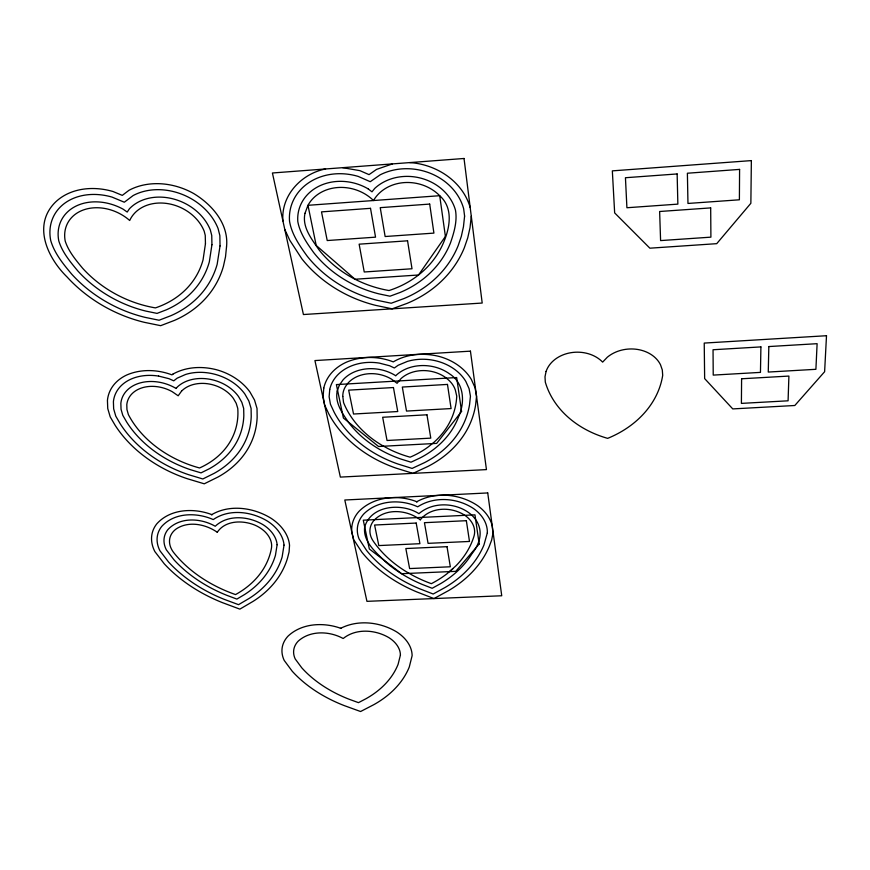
<?xml version="1.0" encoding="UTF-8"?>
<svg xmlns="http://www.w3.org/2000/svg" width="870" height="870" viewBox="0 0 870 870"><rect width="100%" height="100%" fill="white"/><g stroke="black" fill="none" stroke-linecap="round" stroke-linejoin="round"><path stroke-width="1.3" d="M282.935 221.002C280.782 195.532 301.39 173.663 325.576 168.965M471.29 216.217L470.017 227.712L467.734 237.869L464.373 247.656A126.074 108.706 17.2 0 1 407.106 303.369L392.185 308.828L375.764 305.392A126.03 110.185 13 0 1 301.857 258.825L289.83 240.359L284.794 229.484M449.583 571.612L452.813 568.806M211.464 514.79C229.691 503.969 253.703 507.525 271.168 518.346A46.762 33.288 12.8 0 1 289.536 545.381L289.079 551.993L287.481 558.268A138.036 97.255 15.9 0 1 253.126 601.344L239.859 609.13L222.394 602.627A137.841 100.18 12.3 0 1 164.278 563.814L154.871 551.591A46.773 32.919 14.2 0 1 156.774 523.87C170.379 508.613 194.162 507.775 212.182 514.746M416.458 501.903C435.174 491.343 459.784 493.736 477.434 505.524A47.154 34.8 5.5 0 1 492.202 525.708L492.964 533.234L491.67 540.009L489.255 546.447A138.319 102.377 9.2 0 1 448.583 590.589L433.989 598.571L416.839 591.926A139.331 104.596 4.2 0 1 361.887 552.211L353.72 539.683L351.85 532.288A47.023 34.517 7.4 0 1 359.082 511.266C373.98 496.357 398.253 494.28 417.198 501.87M340.442 628.444C357.907 619.353 380.038 621.909 396.633 631.892A43.609 29.656 7.5 0 1 412.119 655.697L409.281 666.996A127.988 87 10.1 0 1 373.719 704.722L360.582 711.519L344.487 705.69A128.564 88.936 6.7 0 1 292.222 671.227L284.218 660.428A43.522 29.406 8.8 0 1 288.057 636.111C301.988 622.974 323.868 622.093 341.116 628.423M392.435 163.908L376.569 169.389L369.032 174.631L359.908 170.65L342.66 167.671M409.716 162.592C436.316 164.234 462.59 181.199 470.202 207.56M158.547 376.058L168.954 378.678L173.75 380.842L177.121 378.189L185.658 374.437A45.142 34.202 17 0 1 215.118 374.339A45.218 34.256 17 0 1 244.883 394.045L248.874 401.059L251.093 408.443L251.223 416.436A113.263 84.499 19.4 0 1 214.172 473.334L202.819 478.968L188.551 474.672A112.926 86.326 17 0 1 120.245 423.831L115.786 416.164L113.655 408.856L113.404 401.712A45.305 33.799 18.6 0 1 158.536 376.079M368.162 188.888L371.99 191.824L374.731 188.409A47.339 41.107 11.9 0 1 421.232 178.263A47.339 41.107 11.9 0 1 455.488 210.246C457.402 221.35 454.02 232.616 450.421 243.045A110.903 95.602 17.2 0 1 400.124 292.461L389.999 296.202L378.852 293.853A110.871 96.907 13 0 1 313.624 252.507C306.903 243.111 299.878 233.117 297.801 221.556A47.328 40.488 16.6 0 1 319.932 185.734A47.328 40.488 16.6 0 1 368.173 188.877M739.587 169.4L739.391 199.795L687.963 203.45L687.387 173.228L739.587 169.4M741.599 378.776L741.403 403.386L788.079 400.809L788.905 376.068L741.599 378.776M751.365 160.602L750.864 203.286L716.728 243.665L649.879 248.189L614.655 212.9L612.339 170.868L751.365 160.602M760.913 346.902L760.456 372.382L713.226 375.101L713.041 349.751L760.913 346.902M768.83 346.554L768.264 372.055L815.897 369.304L817.115 343.683L768.83 346.554M364.65 527.046C362.823 542.206 376.656 552.874 386.258 562.477A126.433 94.884 4.2 0 0 422.341 584.466L432.162 588.283L440.503 583.694A125.508 92.873 9.2 0 0 471.866 553.864C500.805 517.422 446.647 490.082 418.916 513.659C401.983 502.719 371.109 504.959 364.65 527.046M826.5 335.722L824.619 371.718L794.81 405.496L732.757 408.911L704.646 378.602L704.232 343.074L826.5 335.722M277.117 544.729L275.453 555.278A125.258 88.229 15.9 0 1 244.459 594.591L236.879 599.082L226.863 595.341A125.084 90.882 12.2 0 1 174.043 559.867L166.344 549.84A34.169 24.045 14.2 0 1 167.867 529.623C179.851 516.704 200.959 518.031 215.227 526.252C228.157 514.039 249.353 516.193 263.621 525.056A34.158 24.316 12.8 0 1 277.117 544.729M284.022 545.098L282.141 556.941A132.349 93.242 15.9 0 1 249.277 598.353L238.543 604.672L224.373 599.397A132.164 96.048 12.3 0 1 168.606 562.063L159.971 550.808A41.173 28.971 14.2 0 1 161.711 526.437C174.5 512.299 196.837 512.278 213.248 519.575C229.354 508.439 251.8 511.44 267.808 521.337A41.162 29.297 12.8 0 1 284.022 545.098M305 213.291C301.879 227.092 311.667 239 318.877 249.679A104.139 91.002 13 0 0 389.031 290.536A104.172 89.784 17.2 0 0 444.2 240.99C450.203 226.254 453.053 207.571 439.709 195.707L307.969 205.309L305 213.291M323.781 388.096L323.107 396.405L324.608 404.931L328.599 413.478A119.299 95.624 6.9 0 0 395.959 468.093L412.989 473.378L427.899 466.44A118.929 94.145 11 0 0 475.575 405.192L476.542 396.263L475.009 387.639L471.366 379.472A51.384 40.846 7.5 0 0 439.404 356.504C424.071 352.578 407.04 353.709 393.273 361.876C378.417 356.047 361.354 355.928 346.564 362.105A51.276 40.444 10.1 0 0 323.781 388.096M329.752 389.401L329.132 396.72L330.437 404.202L334.069 412.054A113.176 90.698 6.9 0 0 397.992 464.036L412.108 468.419L424.462 462.655A112.817 89.305 11 0 0 469.582 404.409L470.442 396.22L469.082 388.662L465.852 381.473A45.294 36.007 7.5 0 0 437.697 361.3A45.207 35.942 7.5 0 0 407.388 361.409L398.145 365.269L394.349 367.988L389.684 365.781L379.32 363.094A45.109 35.583 10.1 0 0 349.881 366.564A45.197 35.648 10.1 0 0 329.752 389.401M337.212 391.032C334.689 402.984 342.508 413.554 348.903 422.842A105.531 84.553 6.9 0 0 400.548 458.936L411.01 462.198L420.156 457.914A105.194 83.259 11 0 0 458.599 416.752C465.222 402.136 464.167 382.963 449.366 373.741A37.682 29.961 7.5 0 0 396.361 375.101L395.741 375.851L394.871 375.198A37.606 29.656 10.1 0 0 342.932 380.005L339.322 385.247L337.212 391.032M205.45 243.741L203.058 259.815A105.553 83.335 27.1 0 1 155.436 307.893A105.096 84.803 25.7 0 1 82.53 268.145C75.733 259.923 68.523 251.365 65.206 241.066A41.118 32.288 26.4 0 1 84.618 209.54A41.118 32.288 26.4 0 1 129.695 220.491A40.923 32.94 24.7 0 1 166.953 203.482A40.923 32.94 24.7 0 1 204.167 231.148L205.255 235.357L205.45 243.741M342.802 396.459L343.563 402.582A99.408 79.648 6.9 0 0 381.506 445.027L388.248 448.735A99.408 79.648 6.9 0 0 410.118 457.185A99.093 78.42 11 0 0 428.692 446.582L434.043 442.21A99.093 78.42 11 0 0 456.739 396.122L455.325 389.978A28.601 22.75 7.3 0 0 446.288 378.156L445.418 377.406A31.592 25.11 7.5 0 0 401.081 378.537L397.057 383.3L391.456 379.103A31.516 24.86 10.1 0 0 347.989 383.115L347.424 383.942A28.525 22.5 10.2 0 0 342.791 396.459M211.932 244.731L209.333 261.816A112.382 88.74 27.1 0 1 166.442 309.774L157.057 313.396L145.953 311.112A111.893 90.295 25.7 0 1 77.767 270.885C70.209 261.805 62.259 252.3 58.768 240.827A47.915 37.638 26.4 0 1 76.005 206.103A47.915 37.638 26.4 0 1 123.148 209.191L127.205 212.052L129.456 208.735A47.687 38.389 24.7 0 1 173.326 198.936A47.687 38.389 24.7 0 1 210.344 229.995L211.747 235.487L211.932 244.731M220.034 245.96L217.163 264.306A120.919 95.482 27.1 0 1 170.933 315.679L159.069 320.236L145.051 317.354A120.386 97.157 25.7 0 1 71.829 274.289C63.314 264.154 54.484 253.453 50.721 240.522A56.43 44.316 26.4 0 1 112.023 197.088L124.312 202.221L133.153 195.543A56.148 45.207 24.7 0 1 218.087 228.549L219.871 235.661L220.034 245.96M226.515 246.939L225.515 256.802L223.416 266.296A127.749 100.898 27.2 0 1 174.5 320.377L160.678 325.674L144.333 322.324A127.194 102.66 25.7 0 1 67.099 277.008C48.176 258.499 32.832 226.983 53.712 203.928A63.238 49.666 26.4 0 1 112.98 191.498L122.289 195.38L128.977 190.302A62.923 50.667 24.7 0 1 193.651 193.51C212.073 204.57 229.06 224.079 226.515 246.939M464.602 216.086L463.46 226.7L461.339 236.325L458.175 245.612A119.331 102.877 17.2 0 1 404.017 298.54L391.217 303.238L377.134 300.28A119.288 104.28 13 0 1 307.077 256.019C299.487 245.525 291.711 234.269 289.536 221.252A55.734 47.676 16.6 0 1 358.212 176.414L370.25 181.7L380.212 174.794A55.734 48.416 11.9 0 1 463.656 208.756L464.602 216.086M400.417 655.056L398.101 664.299A116.145 78.92 10.1 0 1 365.976 698.73L358.473 702.645L349.251 699.295A116.667 80.682 6.7 0 1 301.76 667.801L295.213 658.949A31.798 21.478 8.8 0 1 298.138 641.212C310.22 630.195 329.502 630.978 343.182 638.515C355.993 628.14 375.383 629.575 389.02 637.721A31.853 21.663 7.5 0 1 400.417 655.056M487.32 532.94L483.916 545.088A132.621 98.147 9.2 0 1 444.994 587.533L433.184 594.014L419.275 588.62A133.599 100.278 4.2 0 1 366.553 550.416L359.06 538.889A41.39 30.374 7.4 0 1 363.845 513.887C377.754 500.119 400.526 498.847 417.698 506.818C434.358 495.976 457.348 497.781 473.595 508.591A41.51 30.624 5.5 0 1 487.32 532.94M546.066 371.501L545.001 376.775L545.305 382.082A102.29 82.432 -5 0 0 607.651 438.36A101.05 81.867 -0.3 0 0 662.701 375.296L662.298 369.946L660.515 364.791A32.451 26.013 -4 0 0 607.336 357.2L602.638 362.116A32.19 25.904 -1 0 0 570.872 352.709A32.19 25.904 -1 0 0 546.066 371.501M445.407 236.455L418.524 274.996L355.058 279.237L316.201 245.449L307.969 205.309A40.618 34.735 16.6 0 1 373.502 200.535A40.618 35.278 11.9 0 1 439.709 195.707L445.407 236.455M176.545 387.792L176.023 388.509L175.098 387.879A37.693 28.112 18.6 0 0 120.854 403.31L121.039 409.248L122.779 415.294L126.705 422.091A105.292 80.475 17 0 0 190.443 469.691L201.013 472.878L209.42 468.691A105.607 78.768 19.4 0 0 243.828 415.469L243.676 408.389L241.827 402.288L238.489 396.47A37.627 28.503 17 0 0 176.534 387.792M181.536 391.141L178.176 395.785L172.238 391.696A31.592 23.566 18.6 0 0 126.802 404.583L126.944 409.563L128.379 414.588A99.18 75.81 17 0 0 199.567 467.973A99.484 74.2 19.4 0 0 237.749 408.334L236.194 403.278L233.388 398.406A31.537 23.892 17 0 0 181.536 391.141M461.568 411.434L436.686 443.385L378.548 446.495L343.4 418.035L336.385 384.594L456.674 377.547L461.568 411.434M217.261 532.255C205.983 524.349 188.746 520.543 176.208 528.938A28.569 20.097 14.2 0 0 174.25 553.276A119.418 86.75 12.2 0 0 235.542 594.58A119.581 84.227 15.9 0 0 271.331 548.829A28.558 20.325 12.8 0 0 254.986 525.175C242.73 520.042 225.384 520.184 217.261 532.255M479.185 543.978L455.76 571.351L401.657 573.7L369.337 548.981L363.279 520.184L474.955 514.855L479.185 543.978M420.264 519.825C407.845 510.124 386.802 507.678 374.524 519.771A28.721 21.076 7.4 0 0 373.437 541.401A120.702 90.567 4.2 0 0 406.399 571.764L412.304 575.157A120.702 90.567 4.2 0 0 431.346 583.672A119.821 88.653 9.2 0 0 447.137 573.645L456.097 565.674A119.821 88.653 9.2 0 0 473.813 536.779A28.808 21.25 5.5 0 0 465.026 515.442C451.682 506.525 430.791 506.579 420.264 519.825M173.01 374.056L171.977 374.872C157.524 369.435 140.907 368.804 126.574 375.068A51.395 38.345 18.6 0 0 107.434 400.428L107.749 408.552L110.207 416.871L115.09 425.223A119.038 91.013 17 0 0 187.05 478.641L204.254 483.807L217.957 477.043A119.397 89.077 19.4 0 0 257.15 417.219L257.031 408.498L254.529 400.069L250.016 392.098A51.308 38.867 17 0 0 216.217 369.663C201.873 366.02 186.126 366.748 173.01 374.056M464.025 158.481L272.419 172.989L303.423 314.538L482.197 303.043L464.025 158.481M677.143 173.946L625.443 177.73L626.911 207.745L677.861 204.124L677.143 173.946M370.511 208.332L321.508 211.878L327.218 240.544L375.546 237.162L370.511 208.332M429.693 204.08L380.233 207.658L385.138 236.52L433.912 233.106L429.693 204.08M710.681 207.897L659.634 211.497L660.591 240.588L710.91 237.151L710.681 207.897M407.562 240.805L359.136 244.176L364.236 271.984L412.01 268.765L407.562 240.805M470.442 351.154L314.929 360.571L340.355 477.097L486.45 469.604L470.442 351.154M393.447 387.541L348.674 390.141L353.535 414.022L397.742 411.543L393.447 387.541M447.474 384.42L402.321 387.052L406.507 411.075L451.095 408.563L447.474 384.42M426.963 414.794L382.669 417.263L387.03 440.492L430.78 438.132L426.963 414.794M487.733 492.942L344.803 500L366.944 601.344L501.74 595.765L487.733 492.942M416.197 523.055L374.6 525.023L378.809 545.577L419.916 543.696L416.197 523.055M466.353 520.695L424.44 522.685L428.062 543.348L469.485 541.455L466.353 520.695M447.017 546.675L405.833 548.535L409.618 568.567L450.323 566.783L447.017 546.675"/></g></svg>
